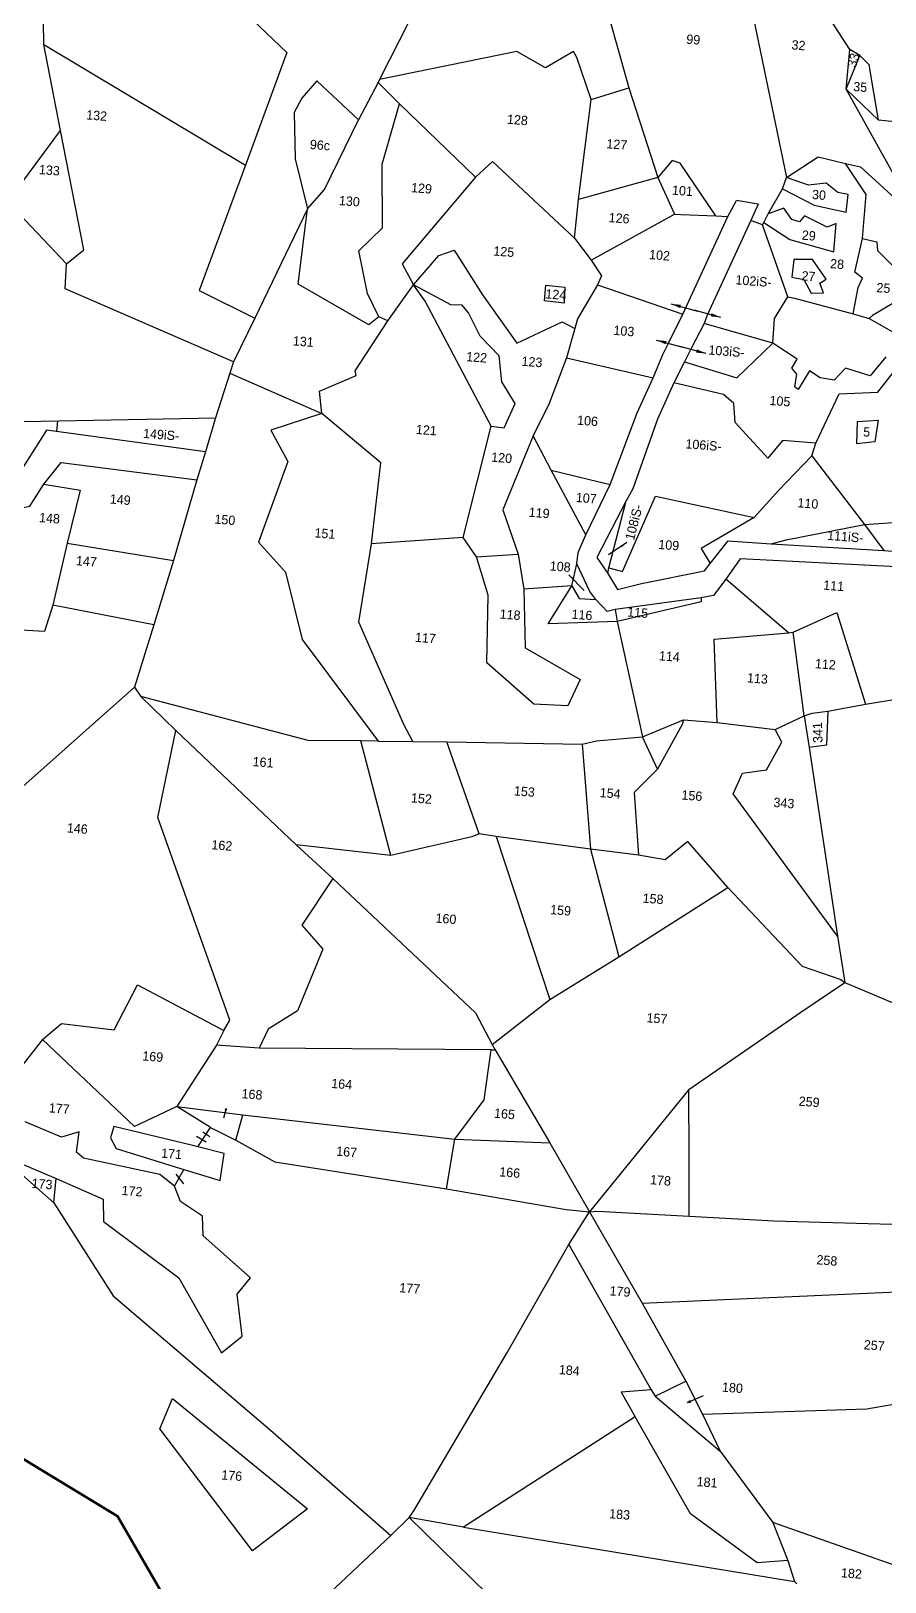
# Model space of a CAD drawing. Header units: metres. Extents: x 283689 to 285929, y 2019332 to 2022498.
# Drawn here: x 284461 to 285123, y 2020109 to 2021310 of the extents above; entities that cross this region are included whole.
import ezdxf
from ezdxf.enums import TextEntityAlignment as Align

# ---------------------------------------------------------------- set-up
doc = ezdxf.new("R2010")
doc.units = ezdxf.units.M
doc.header["$MEASUREMENT"] = 0
for name, color, linetype in [('OFF', 1, 'Continuous'), ('OTHERS', 1, 'Continuous'), ('POLY_PARCEL', 6, 'Continuous'), ('POLY_WATER', 4, 'Continuous'), ('SYM_ARROW', 1, 'Continuous'), ('TEXT_PARCEL', 7, 'Continuous'), ('V_BOUND_LINE', 7, 'Continuous')]:
    doc.layers.add(name, color=color, linetype=linetype)
doc.styles.get("Standard").update_dxf_attribs({"font": 'arial.ttf'})
doc.styles.add('TEXT_MAP', font='', dxfattribs={"height": 1.8})
doc.styles.get('TEXT_MAP').set_extended_font_data('Kruti Dev 050')
doc.dimstyles.get("Standard").update_dxf_attribs({"dimtxt": 0.18, "dimasz": 0.18, "dimexe": 0.18, "dimexo": 0.0625, "dimgap": 0.09, "dimtad": 0, "dimtih": 1, "dimtoh": 1, "dimdec": 4, "dimzin": 0, "dimdsep": 46, "dimtxsty": 'Standard', "dimcen": 0.09, "dimadec": 0, "dimazin": 0, "dimtfac": 1, "dimtdec": 4, "dimtofl": 0, "dimtmove": 0, "dimatfit": 3, "dimfxl": 0, "dimtolj": 1, "dimtzin": 0, "dimarcsym": 0})

# ---------------------------------------------------------------- blocks, each defined once
blk = doc.blocks.new('ARROWASPECT')
h = blk.add_hatch(color=256)
h.paths.add_polyline_path([(2.8, -2.8), (3.7, -2), (0, 0)])
h.paths.add_polyline_path([(0, 0), (2, -3.7), (2.8, -2.8)])
for points in [[(0, 0), (17.2, -17.2)], [(0, 0), (2, -3.7)], [(0, 0), (3.7, -2)], [(3.7, -2), (2, -3.7)]]:
    blk.add_lwpolyline(points)
blk = doc.blocks.new('TEXTDOUBLEARROW')
for points in [[(-6.63, 0.01), (0.2, 0.01)], [(6.25, 0.01), (-0.58, 0.01)]]:
    blk.add_leader(points, dimstyle='Standard', override={"dimtxt": 2.5, "dimasz": 2.5, "dimexe": 1.25, "dimexo": 0.625, "dimgap": 0.625, "dimtad": 1, "dimtih": 0, "dimtoh": 0, "dimzin": 8, "dimcen": 2.5, "dimtofl": 1})
blk = doc.blocks.new('TEXTARROW')
blk.add_leader([(0.04, -0.01), (8.68, -0.01)], dimstyle='Standard', override={"dimtxt": 2.5, "dimasz": 2.5, "dimexe": 1.25, "dimexo": 0.625, "dimgap": 0.625, "dimtad": 1, "dimtih": 0, "dimtoh": 0, "dimzin": 8, "dimcen": 2.5, "dimtofl": 1})
blk = doc.blocks.new('6354')
at = {"layer": 'OFF'}
for points in [[(380.02, 483.66), (375.8, 484.01)], [(286.3, 294), (288.42, 297.91)], [(282.4, 286.14), (283.93, 289.46)]]:
    blk.add_lwpolyline(points, dxfattribs=at)
at = {"layer": 'OTHERS'}
for points in [[(287.01, 297.01), (288.46, 296.21)], [(285.88, 296.05), (287.82, 295.08)], [(282.49, 288.46), (284.1, 286.69)]]:
    blk.add_lwpolyline(points, dxfattribs=at)
at = {"layer": 'POLY_PARCEL'}
for points in [[(395.37, 514.73), (366.89, 552.22)], [(366.89, 552.22), (385.12, 489.19)], [(240.22, 503.68), (238.22, 525.65), (242.17, 542.36)], [(340.78, 537.99), (313.36, 521.43), (305.32, 501.99)], [(340.78, 537.99), (346.87, 522.02), (353.42, 504.11)], [(267.08, 522.14), (287.1, 505.78), (280.85, 483.53)], [(395.25, 507.07), (395.37, 514.73)], [(397.38, 513.78), (395.37, 514.73)], [(395.25, 507.07), (397.38, 513.78)], [(401.92, 501.57), (399.31, 512.11), (397.38, 513.78)], [(346.36, 501.27), (343, 509.18), (342.27, 510.24), (337.13, 506.71), (331.32, 509.38), (305.32, 501.99)], [(401.92, 501.57), (395.25, 507.07)], [(411.16, 483.07), (395.25, 507.07)], [(240.22, 503.68), (280.85, 483.53)], [(244.75, 487.39), (240.22, 503.68)], [(346.36, 501.27), (353.42, 504.11)], [(353.42, 504.11), (360.37, 487.26)], [(406.85, 504.04), (405.12, 501.5), (401.92, 501.57)], [(301.88, 493.9), (293.29, 500.79), (290.66, 497.25), (289.4, 494.37), (290.31, 485.44), (293.41, 476.02)], [(305.11, 501.35), (301.88, 493.9)], [(305.32, 501.99), (305.11, 501.35)], [(305.11, 501.35), (309.52, 497.59)], [(345.43, 481.86), (346.36, 501.27)], [(308.76, 456.34), (306.2, 460.64), (303.89, 468.71), (308.12, 473.52), (307.09, 485.73), (309.52, 497.59)], [(309.52, 497.59), (325.29, 484.65)], [(293.41, 476.02), (296.38, 480), (301.88, 493.9)], [(385.12, 489.19), (390.85, 493.65), (396.22, 492.79)], [(372.05, 480.8), (364.44, 490.4), (362.84, 490.73), (360.37, 487.26)], [(400.63, 478.58), (400.7, 487.11), (396.22, 492.79)], [(396.22, 492.79), (399.2, 492.34), (406.29, 486.79)], [(325.29, 484.65), (328.31, 487.91), (345.19, 474.36)], [(384.48, 486.98), (385.12, 489.19)], [(384.48, 486.98), (390.82, 484.31), (397.09, 483.45), (397.23, 486.85), (395.22, 487.05), (392.82, 488.71), (389.42, 488.05), (385.12, 489.19)], [(235.66, 472.91), (244.75, 487.39)], [(247.87, 461.86), (251.01, 464.84), (244.75, 487.39)], [(325.29, 484.65), (312.42, 466.86), (314.91, 463)], [(360.37, 487.26), (345.43, 481.86)], [(360.37, 487.26), (364.11, 480.46)], [(382.08, 481.91), (384.48, 486.98)], [(280.85, 483.53), (273.79, 458.72), (284.9, 454.25)], [(345.19, 474.36), (345.43, 481.86)], [(381.4, 480.18), (386.68, 477.31), (395.29, 475.58), (395.36, 481.11), (393.69, 480.25), (389.15, 482.11), (388.28, 480.85), (386.75, 481.18), (385.01, 483.25), (382.08, 481.91)], [(381.4, 480.18), (382.08, 481.91)], [(348.72, 470.39), (364.11, 480.46)], [(364.11, 480.46), (365.31, 480.53), (372.05, 480.8)], [(372.05, 480.8), (374.42, 480.84)], [(381.21, 479.71), (378.86, 480.38)], [(381.21, 479.71), (381.4, 480.18)], [(387.14, 466.27), (381.21, 479.71)], [(400.63, 478.58), (403.43, 478.18), (403.7, 476.51), (407.24, 473.51), (409.17, 473.58), (409.3, 476.38), (410.57, 476.44), (410.71, 478.84), (414.84, 478.78)], [(293.41, 476.02), (284.9, 454.25)], [(308.76, 456.34), (306.96, 454.61), (292.73, 461.4), (293.41, 476.02)], [(399.96, 463.97), (400.5, 469.11), (401.23, 470.98), (399.63, 471.98), (400.63, 478.58)], [(235.66, 472.91), (247.87, 461.86)], [(345.19, 474.36), (348.72, 470.39)], [(391.55, 467.31), (393.96, 467.57), (393.09, 469.37), (394.22, 470.24), (391.29, 473.78), (387.75, 473.51), (387.62, 470.11), (389.95, 469.84), (391.55, 467.31)], [(314.91, 463), (319.4, 469.02), (322.22, 470.24), (328.37, 462.1), (335.68, 453.33), (344.11, 458.07), (346.6, 457.03)], [(348.72, 470.39), (350.96, 467.5), (350.32, 465.71)], [(413.78, 471.04), (403.7, 463.97), (403.09, 463.3)], [(340.39, 461.85), (340.39, 464.93), (344.11, 464.8), (344.17, 461.72), (340.39, 461.85)], [(350.32, 465.71), (346.99, 458.89), (346.6, 457.03)], [(350.32, 465.71), (367.19, 461.36)], [(384.94, 457.13), (384.87, 461.87), (387.14, 466.27)], [(387.14, 466.27), (388.41, 466.11), (399.96, 463.97)], [(399.96, 463.97), (403.09, 463.3)], [(281.45, 445.48), (248.01, 457.02), (247.87, 461.86)], [(310.55, 455.7), (314.91, 463)], [(331.98, 436.96), (317.42, 460.05), (314.91, 463)], [(331.98, 436.96), (334.53, 436.87), (336.26, 441.67), (333.38, 445.64), (332.48, 450.64), (328.51, 454.1), (325.94, 458.45), (324.59, 459.8), (322.41, 459.73), (314.91, 463)], [(403.09, 463.3), (409.57, 460.24), (409.63, 459.3)], [(384.94, 457.13), (371.41, 459.86)], [(299.21, 436.89), (298.45, 441.12), (305.24, 444.71), (304.97, 445.58), (310.55, 455.7)], [(310.55, 455.7), (308.76, 456.34)], [(346.6, 457.03), (345.45, 451.25)], [(368.24, 452.25), (378.53, 449.93), (384.94, 457.13)], [(406.85, 456.19), (404.12, 452.32), (399.31, 453.39), (397.31, 450.92), (394.58, 451.19), (392.37, 452.39), (390.51, 448.59), (389.84, 449.06), (390.04, 451.52), (388.97, 452.59), (389.84, 454.39), (384.94, 457.13)], [(394.7, 438.56), (398.43, 448.36), (405.85, 449.26), (410.26, 455.86)], [(284.9, 454.25), (281.45, 445.48)], [(345.45, 451.25), (342.82, 442.22), (340.19, 435.75)], [(345.45, 451.25), (362.4, 448.7)], [(394.7, 438.56), (388.21, 438.59), (385.67, 434.93), (378.87, 441.33), (378.33, 444.93), (376.2, 446.53), (366.51, 448.04)], [(229.53, 443.22), (241.99, 430.93), (278.84, 434.44)], [(280.95, 443.3), (278.84, 434.44)], [(281.45, 445.48), (280.95, 443.3)], [(280.95, 443.3), (299.21, 436.89)], [(402.58, 439), (402.38, 443.33), (406.32, 443.87), (406.05, 439.66), (402.58, 439)], [(299.21, 436.89), (289.68, 432.91), (293.38, 427.14), (288.97, 411.2), (294.6, 405.82), (298.81, 393.15), (314.92, 374.74)], [(310.69, 412.55), (311.33, 428.31), (299.21, 436.89)], [(328.26, 415.14), (331.98, 436.96)], [(394.1, 436.02), (394.7, 438.56)], [(278.84, 434.44), (277.44, 427.76)], [(340.19, 435.75), (335.45, 421.04), (339.1, 412.78), (340.71, 406.11)], [(344.21, 429.42), (340.19, 435.75)], [(383.92, 423.33), (388.22, 428.89), (394.1, 436.02)], [(394.1, 436.02), (405.25, 423.6)], [(248.45, 431.54), (248.45, 429.45)], [(344.21, 429.42), (355.76, 427.51)], [(351.83, 417.5), (344.21, 429.42)], [(277.44, 427.76), (276.17, 422.28)], [(356.76, 411.52), (359.43, 410.99), (364.64, 425.99), (383.92, 423.33)], [(405.25, 423.6), (414.46, 425), (425.63, 413.6)], [(276.17, 422.28), (272.85, 406.41)], [(356.76, 411.52), (359.04, 424.6)], [(383.92, 423.33), (374.18, 416.59), (376.13, 413.82)], [(387.61, 418.49), (390.44, 419.53), (405.25, 423.6)], [(405.25, 423.6), (409.4, 418.92)], [(246.8, 419.14), (253.9, 418.57), (252.19, 408.18), (272.85, 406.41)], [(270.04, 393.75), (250.34, 396.01), (249.13, 390.81), (238.87, 390.6), (240.31, 413.58)], [(328.26, 415.14), (310.69, 412.55)], [(340.71, 406.11), (341.86, 394.84), (352.9, 389.61), (350.91, 384.35), (344.31, 384.16), (334.7, 391.4), (333.9, 404.44), (331.08, 411.61), (328.26, 415.14)], [(321.64, 375.18), (319.66, 378.28), (309.47, 397.31), (310.69, 412.55)], [(331.08, 411.61), (339.1, 412.78)], [(349.9, 407.5), (350.51, 411.79)], [(356.63, 410.36), (356.76, 411.52)], [(392.29, 401.67), (379.43, 411.04)], [(252.19, 408.18), (250.34, 396.01)], [(349.9, 407.5), (340.71, 406.11)], [(359.12, 401.29), (345.92, 399.82), (349.9, 407.5)], [(349.9, 407.5), (351.5, 405.13), (354.72, 405.22)], [(374.93, 407.12), (374.99, 406.35), (359.12, 401.29)], [(272.85, 406.41), (270.04, 393.75)], [(393.13, 401.86), (401.27, 406.28), (408.15, 389.1)], [(358.58, 403.54), (359.12, 401.29)], [(359.12, 401.29), (365.71, 379.47)], [(379.85, 383.38), (378.04, 399.34), (392.29, 401.67)], [(392.29, 401.67), (393.13, 401.86)], [(396.52, 385.95), (393.13, 401.86)], [(270.04, 393.75), (267.29, 381.47)], [(408.15, 389.1), (428.85, 394.16)], [(401, 387.16), (408.15, 389.1)], [(391.13, 382.87), (396.52, 385.95)], [(396.52, 385.95), (397.99, 386.59), (401, 387.16)], [(396.52, 385.95), (397.96, 379.94)], [(401, 387.16), (401.27, 380.6), (397.96, 379.94)], [(365.71, 379.47), (373.34, 383.38)], [(373.34, 383.38), (373.18, 382.48), (369.08, 373.51)], [(373.34, 383.38), (379.85, 383.38)], [(379.85, 383.38), (391.13, 382.87)], [(267.29, 381.47), (243.5, 356.78)], [(267.29, 381.47), (268.63, 379.79)], [(406.23, 344.09), (384.01, 369.86), (385.49, 373.96), (390.04, 374.98), (392.6, 380.55), (391.13, 382.87)], [(397.96, 379.94), (406.23, 344.09)], [(311.57, 374.52), (301.46, 373.81), (268.63, 379.79)], [(268.63, 379.79), (275.88, 373.74)], [(328.18, 375.63), (354.24, 377.17)], [(354.24, 377.17), (356.93, 378.06), (365.71, 379.47)], [(354.24, 377.17), (357.39, 357.14)], [(369.08, 373.51), (365.71, 379.47)], [(314.92, 374.74), (311.57, 374.52)], [(319.09, 352.91), (311.57, 374.52)], [(314.92, 374.74), (321.64, 375.18)], [(321.64, 375.18), (328.18, 375.63)], [(335.72, 358.42), (328.18, 375.63)], [(289.56, 316.78), (290.58, 318.83), (273.72, 356.76), (275.88, 373.74)], [(275.88, 373.74), (300.73, 353.59)], [(369.08, 373.51), (364.98, 368.64), (366.71, 356.69)], [(384.4, 351.82), (376.01, 360.02), (371.9, 356.18), (366.71, 356.69)], [(335.72, 358.42), (334.41, 357.71), (319.09, 352.91)], [(339.05, 358.17), (335.72, 358.42)], [(339.05, 358.17), (351.81, 327.63)], [(357.39, 357.14), (339.05, 358.17)], [(357.39, 357.14), (364.44, 336.85)], [(366.71, 356.69), (357.39, 357.14)], [(319.09, 352.91), (300.73, 353.59)], [(300.73, 353.59), (308.26, 347.61)], [(364.44, 336.85), (384.4, 351.82)], [(384.4, 351.82), (399.87, 337.8), (407.49, 335.75)], [(308.26, 347.61), (302.99, 338.21), (307.41, 333.92), (303.44, 321.68), (298.06, 317.71), (296.63, 313.9)], [(308.26, 347.61), (337.7, 323.9), (341.4, 318.09)], [(406.23, 344.09), (408.28, 335.27)], [(351.81, 327.63), (364.44, 336.85)], [(379.91, 312.38), (400.26, 328.93), (408.28, 335.27)], [(407.49, 335.75), (408.28, 335.27)], [(408.28, 335.27), (424.94, 329.7)], [(341.4, 318.09), (351.81, 327.63)], [(254.82, 312.36), (258.22, 315.69), (268.47, 315.3), (272.25, 324.27), (289.56, 316.78)], [(341.28, 317.02), (342.04, 317.13)], [(341.4, 318.09), (342.04, 317.13)], [(342.04, 317.13), (353.93, 300.06)], [(289.56, 316.78), (288.36, 313.83)], [(341.28, 317.02), (296.63, 313.9)], [(335.64, 299.34), (340.7, 307.35), (341.28, 317.02)], [(254.82, 312.36), (246.74, 300.31), (246.21, 299.9)], [(281.63, 301.47), (273.82, 296.97), (254.82, 312.36)], [(288.36, 313.83), (281.63, 301.47)], [(296.63, 313.9), (288.36, 313.83)], [(379.91, 312.38), (362.63, 287.33)], [(381.83, 288), (381, 299.18), (379.91, 312.38)], [(288.42, 297.91), (281.63, 301.47)], [(281.63, 301.47), (294.45, 300.83)], [(293.48, 295.86), (294.45, 300.83)], [(294.45, 300.83), (335.64, 299.34)], [(334.73, 289.66), (335.64, 299.34)], [(335.64, 299.34), (353.93, 300.06)], [(353.93, 300.06), (362.63, 287.33)], [(282.4, 286.14), (279.38, 288.12), (264.49, 290.12), (263.02, 291.21), (263.21, 295.12), (259.94, 293.83), (252.7, 296.27)], [(285.28, 294.2), (269.83, 296.69), (269.38, 294.45), (270.6, 292.47), (283.93, 289.46)], [(288.42, 297.91), (293.48, 295.86)], [(283.93, 289.46), (291.11, 287.85), (291.43, 293.11), (286.3, 294)], [(286.3, 294), (285.28, 294.2)], [(293.48, 295.86), (301.3, 292.27), (334.73, 289.66)], [(381.83, 288), (398.21, 288.38), (425.52, 289.73), (453.72, 291.21)], [(248.05, 289.64), (259.49, 285.83)], [(248.05, 289.64), (259.4, 281.08)], [(334.73, 289.66), (358.1, 287.46), (362.63, 287.33)], [(359.12, 280.79), (362.63, 287.33)], [(362.63, 287.33), (364.14, 287.62), (381.83, 288)], [(362.63, 287.33), (374.07, 270.57)], [(259.4, 281.08), (259.49, 285.83)], [(259.49, 285.83), (268.84, 282.56), (269.24, 278.23), (284.56, 268.56), (293.93, 254.76), (297.65, 258.28), (296.05, 266.29), (298.35, 269.62), (288.67, 276.99), (288.23, 280.75), (283.74, 283.25), (282.4, 286.14)], [(374.07, 270.57), (424.38, 276.75), (430.27, 277.84), (461.56, 281.52)], [(259.4, 281.08), (272.23, 264.11), (303.94, 241), (329.18, 222.14)], [(332.49, 225.89), (333.25, 227.22), (348.78, 258.97), (359.12, 280.79)], [(359.12, 280.79), (377.12, 254.06)], [(374.07, 270.57), (383.65, 256.22)], [(387.37, 250.13), (418.92, 253.59), (424.36, 255), (425.9, 255.96), (461.51, 264.31)], [(378.01, 252.91), (383.65, 256.22)], [(383.65, 256.22), (387.37, 250.13)], [(377.12, 254.06), (371.41, 253.15), (374.47, 248.62)], [(377.12, 254.06), (378.01, 252.91)], [(378.01, 252.91), (391.32, 243.3)], [(374.47, 248.62), (343.09, 224.86)], [(405.96, 223.28), (400.11, 222.35), (386.53, 230.81), (374.47, 248.62)], [(387.37, 250.13), (391.32, 243.3)], [(283.15, 239.22), (285.14, 245.27), (312.77, 226.06), (302.8, 217.16), (283.15, 239.22)], [(391.32, 243.3), (402.49, 230.35)], [(433.35, 214.27), (432.01, 215.24), (430.02, 223.02), (402.49, 230.35)], [(402.49, 230.35), (405.96, 223.28)], [(332.49, 225.89), (329.18, 222.14)], [(343.09, 224.86), (332.49, 225.89)], [(348.58, 212.36), (332.49, 225.89)], [(343.09, 224.86), (407.56, 219.33)], [(329.18, 222.14), (306.44, 197.21)], [(405.96, 223.28), (407.56, 219.33)], [(407.56, 219.33), (408.01, 218.88)]]:
    blk.add_lwpolyline(points, dxfattribs=at)
at = {"layer": 'POLY_WATER'}
for points in [[(374.42, 480.84), (375.8, 484.01)], [(380.02, 483.66), (378.86, 480.38)], [(367.19, 461.36), (374.42, 480.84)], [(378.86, 480.38), (371.88, 461.53), (371.41, 459.86)], [(362.4, 448.7), (363.95, 453.32), (364.94, 455.71), (367.19, 461.36)], [(371.41, 459.86), (369.34, 455.01), (368.24, 452.25)], [(368.24, 452.25), (366.51, 448.04)], [(355.76, 427.51), (359.86, 441.73), (362.4, 448.7)], [(366.51, 448.04), (363.9, 440.83), (360.15, 427.05), (359.04, 424.6)], [(277.44, 427.76), (246.48, 429.56), (241.15, 419.49), (236.06, 419.55), (233.06, 423.79), (231.32, 431.03), (228.4, 443.82)], [(351.83, 417.5), (355.76, 427.51)], [(246.8, 419.14), (249.81, 423.6), (276.17, 422.28)], [(359.04, 424.6), (354.27, 413.27), (356.63, 410.36)], [(240.31, 413.58), (244.43, 414.74), (246.8, 419.14)], [(387.61, 418.49), (409.4, 418.92)], [(409.4, 418.92), (416.78, 418.98), (425.63, 413.6)], [(350.51, 411.79), (350.62, 413.98), (351.83, 417.5)], [(376.13, 413.82), (379.3, 418.43), (387.61, 418.49)], [(412.12, 415.96), (381.87, 415.15), (379.43, 411.04)], [(356.63, 410.36), (358.71, 407.42), (363.26, 408.97), (375.15, 412.32), (376.13, 413.82)], [(354.72, 405.22), (353.45, 406.66), (350.51, 411.79)], [(379.43, 411.04), (377.3, 407.76), (374.93, 407.12)], [(374.93, 407.12), (358.58, 403.54)], [(358.58, 403.54), (357.08, 403.08), (354.72, 405.22)]]:
    blk.add_lwpolyline(points, dxfattribs=at)
at = {"layer": 'V_BOUND_LINE', "const_width": 0.5}
blk.add_lwpolyline([(169.04, 280.84), (170.5, 265.78), (194.36, 263.03), (197.26, 261.22), (208.44, 255.45), (215.74, 252.61), (231.23, 244.62), (276.35, 221.79), (298.9, 188.97)], dxfattribs=at)
at = {"layer": 'SYM_ARROW'}
for name, p, xscale, yscale, zscale, rotation in [('TEXTDOUBLEARROW', (369.78, 462.21), 0.7754050438690647, 0.7754050438690647, 0.7754050438690647, 349.2317218345881), ('TEXTDOUBLEARROW', (367.52, 455.03), 0.7754050438690647, 0.7754050438690647, 0.7754050438690647, 349.2317218345881), ('TEXTARROW', (359.84, 416.61), 0.4920854502862499, 0.4920854502862499, 0.4920854502862499, 217.680868292693), ('TEXTARROW', (349.13, 409.59), 0.4920854502862499, 0.4920854502862499, 0.4920854502862499, 318.9985727700504), ('ARROWASPECT', (291.16, 301.82), 0.07910164632264635, 0.07910164632264635, 0.07910164632264635, 303.2810353426892), ('ARROWASPECT', (384.28, 252.15), 0.1383755346856609, 0.1383755346856609, 0.1383755346856609, 72.86398110969861)]:
    blk.add_blockref(name, p, dxfattribs=dict(at, xscale=xscale, yscale=yscale, zscale=zscale, rotation=rotation))
at = {"layer": 'TEXT_PARCEL', "style": 'TEXT_MAP'}
for s, p in [('99', (365.11, 514.34)), ('32', (385.44, 514.81)), ('35', (397.93, 507.71)), ('128', (332.48, 496.27)), ('127', (351.97, 493.05)), ('132', (251.47, 490.84)), ('96c', (294.87, 488.48)), ('101', (365.28, 485.1)), ('30', (391.61, 486.34)), ('129', (315.05, 481.69)), ('133', (243.19, 479.62)), ('130', (301.36, 478.13)), ('126', (353.51, 478.88)), ('29', (390.25, 478.37)), ('102', (361.83, 472.36)), ('28', (396.12, 473.32)), ('125', (331.82, 470.73)), ('102iS-', (380.3, 468.83)), ('27', (390.8, 470.56)), ('25', (405.39, 469.4)), ('124', (342.47, 463.27)), ('103', (356.1, 457.26)), ('103iS-', (376.14, 454.93)), ('131', (294.59, 450.46)), ('122', (328.17, 450.02)), ('123', (338.88, 449.95)), ('105', (387.17, 446.1)), ('106', (350.45, 439.45)), ('5', (404.31, 441.45)), ('106iS-', (373.12, 436.54)), ('121', (319.58, 435.28)), ('149iS-', (268.63, 430.47)), ('120', (334.48, 431.06)), ('110', (394.07, 426.85)), ('107', (351.36, 424.56)), ('119', (342.52, 421.02)), ('111iS-', (401.75, 421.06)), ('149', (261.73, 417.32)), ('150', (282.16, 415.02)), ('109', (367.93, 416.76)), ('148', (248.4, 412.7)), ('151', (301.62, 413.85)), ('108', (347.36, 411.01)), ('111', (400.26, 411.39)), ('147', (256.15, 404.96)), ('115', (362.96, 403.3)), ('118', (338.45, 401.01)), ('116', (352.27, 402.05)), ('117', (322.51, 395.28)), ('114', (369.7, 395.36)), ('112', (399.83, 396.18)), ('113', (386.98, 392.43)), ('161', (293.12, 368.96)), ('153', (343.83, 367.22)), ('154', (360.35, 368.15)), ('156', (376.11, 368.92)), ('343', (393.92, 368.87)), ('152', (324.12, 364.34)), ('146', (258.38, 353.44)), ('162', (286.43, 352.35)), ('158', (370.18, 348.51)), ('159', (352.56, 344.92)), ('160', (330.63, 341.59)), ('157', (372.71, 325.55)), ('169', (276.28, 310.71)), ('259', (403.23, 311.79)), ('164', (313.04, 308.24)), ('168', (295.94, 304.93)), ('165', (344.8, 304.93)), ('177', (259.07, 299.33)), ('167', (315, 295.28)), ('171', (281.35, 292.3)), ('166', (346.68, 293.74)), ('178', (375.81, 294.48)), ('173', (256.88, 284.56)), ('172', (274.3, 284.55)), ('258', (409, 281.56)), ('179', (369.67, 272.5)), ('177', (329.17, 269.97)), ('257', (419.37, 265.92)), ('184', (361.08, 256.6)), ('180', (392.73, 255.67)), ('181', (389.26, 237.11)), ('176', (297.72, 231.31)), ('183', (372.9, 229.63)), ('182', (418.38, 221.73))]:
    blk.add_text(s, height=1.8, dxfattribs=at).set_placement(p, align=Align.MIDDLE)
for s, rotation, p in [('33', 77.7268, (396.2, 512.75)), ('108iS-', 80.5311, (360.83, 420.63)), ('341', 95.9103, (399.35, 382.93))]:
    blk.add_text(s, height=1.8, rotation=rotation, dxfattribs=at).set_placement(p, align=Align.MIDDLE)

msp = doc.modelspace()

# ---------------------------------------------------------------- block references
at = {"xscale": 4.017275384589179, "yscale": 4.017275384589179, "zscale": 4.017275384589179, "rotation": 355.5709501318095}
msp.add_blockref('6354', (283352.9, 2019357), dxfattribs=at)

doc.saveas('drawing.dxf')
